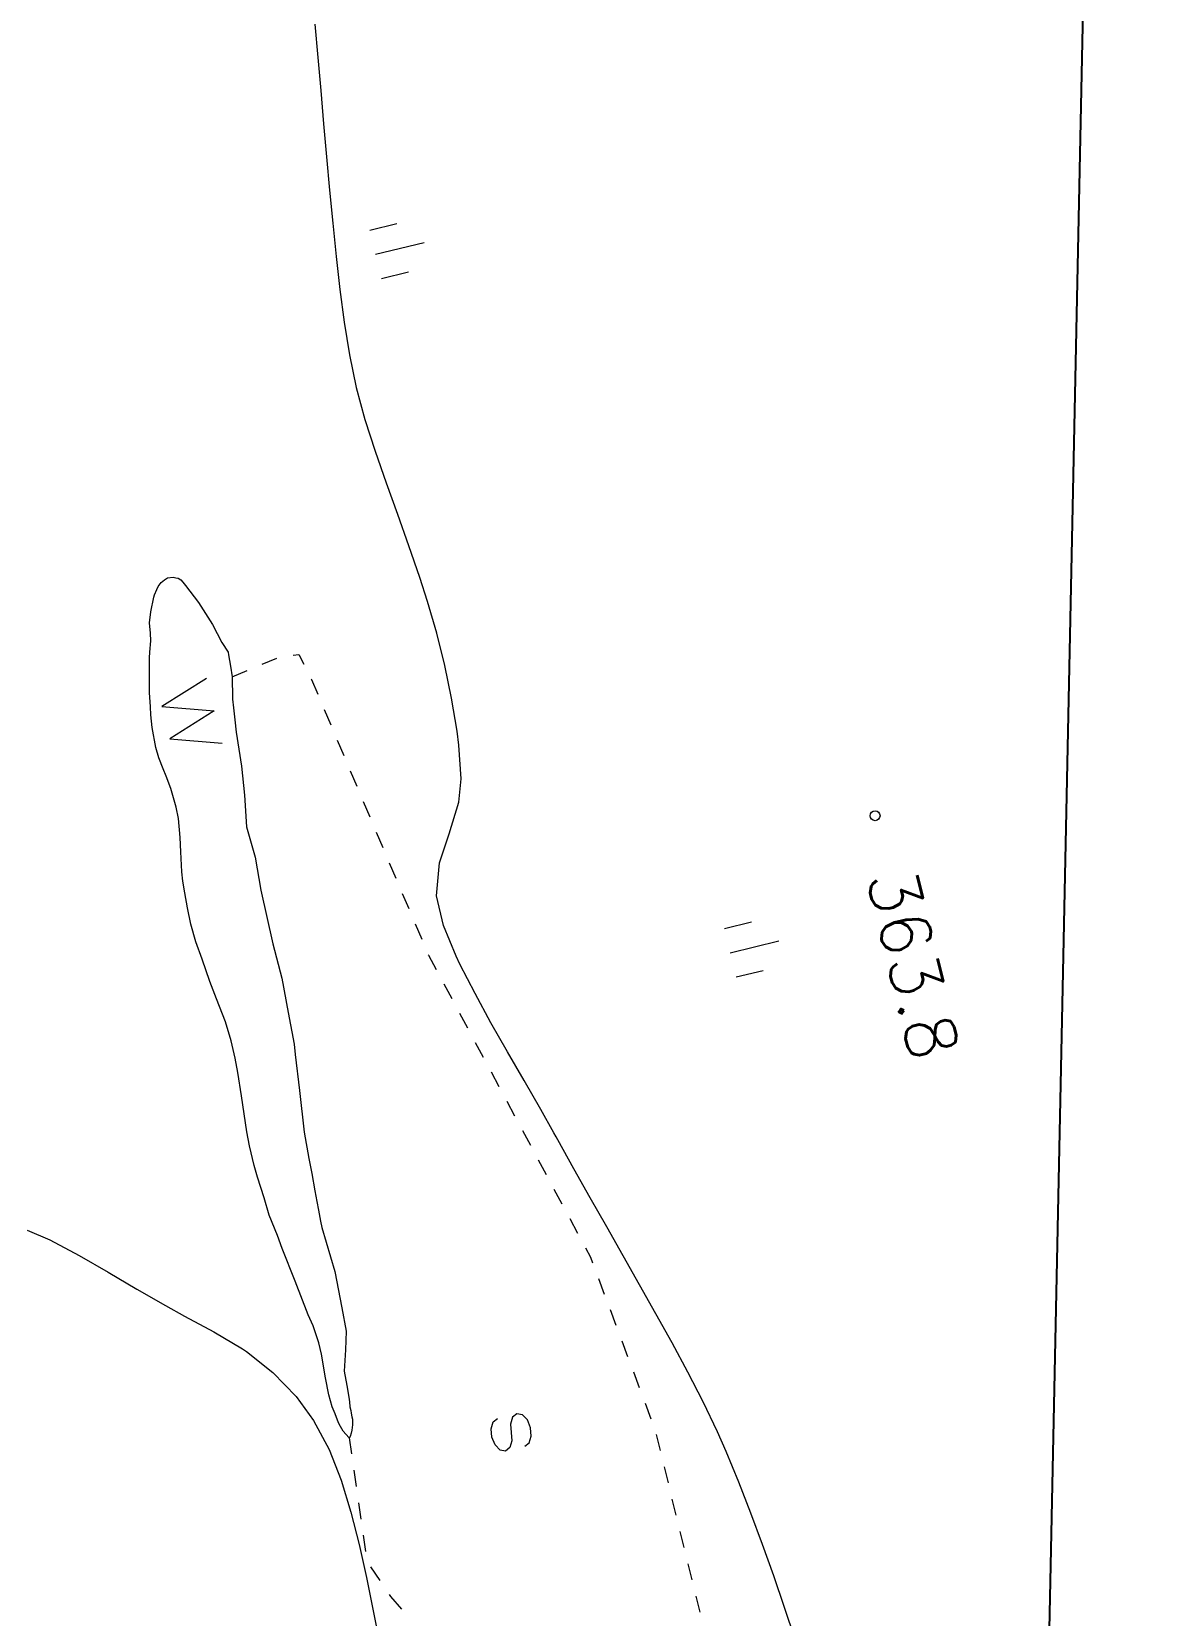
# Model space of a CAD drawing. Header units: millimetres. Extents: x 432273 to 1023813, y 170116 to 705940.
# Drawn here: x 925294 to 1009156, y 313678 to 432649 of the extents above; entities that cross this region are included whole.
import ezdxf

# ---------------------------------------------------------------- set-up
doc = ezdxf.new("R2010")
doc.units = ezdxf.units.MM
doc.header["$LTSCALE"] = 100
doc.linetypes.add('56301', pattern=[0.5, 0.25, -0.25])
doc.layers.get('Defpoints').update_dxf_attribs({"color": 153})
doc.layers.add('D-BGD', color=7, linetype='Continuous', lineweight=13)
doc.styles.add('BIGFONT', font='txt', dxfattribs={"height": 0.2, "bigfont": 'BIGFONT'})

# ---------------------------------------------------------------- blocks, each defined once
blk = doc.blocks.new('21311212131313131')
at = {"layer": 'D-BGD', "linetype": 'Continuous'}
for p, q in [((2665011.6755, -1012809.4629), (2664050.247, -1009184.5169)), ((2666825.0257, -1012329.2289), (2666286.6224, -1010299.3485)), ((2663199.6826, -1013289.3), (2662662.1565, -1011259.8998)), ((2710972.5397, -1015039.4224, 361939.9804), (2712179.9011, -1014716.5239, 361944.9804)), ((2713387.2624, -1014393.6254, 361949.9804), (2714594.6238, -1014070.7269, 361953.9804)), ((2706142.2172, -1016330.5361, 361920.9804), (2707349.5786, -1016007.6376, 361925.9804)), ((2708556.9399, -1015684.7392, 361929.9804), (2709764.3012, -1015361.8407, 361934.9804)), ((2703726.6174, -1016975.8529, 361910.9804), (2704933.9787, -1016652.9544, 361915.9804)), ((2698975.6633, -1018503.0824, 361838.9804), (2700136.3102, -1018040.6068, 361874.9804)), ((2701311.0175, -1017621.1697, 361901.9804), (2702519.256, -1017298.7514, 361905.9804)), ((2696653.8894, -1019428.9106, 361766.9804), (2697814.5362, -1018966.4351, 361802.9804)), ((2694332.5956, -1020353.8617, 361693.9805), (2695493.2425, -1019891.3862, 361729.9804)), ((2689690.405, -1022205.1213, 361549.9805), (2690851.0519, -1021742.6457, 361585.9805)), ((2692010.8216, -1021279.69, 361621.9805), (2693171.9487, -1020816.3373, 361657.9805)), ((2685235.3209, -1024451.7998, 361465.9805), (2686324.6096, -1023838.5363, 361478.9805)), ((2683057.6208, -1025678.8069, 361438.9805), (2684146.0323, -1025065.0632, 361451.9805)), ((2680879.0435, -1026905.3338, 361412.9805), (2681968.3322, -1026292.0704, 361425.9805)), ((2678700.4662, -1028131.8608, 361386.9805), (2679789.7549, -1027518.5973, 361399.9805)), ((2676521.889, -1029358.3877, 361360.9805), (2677611.1776, -1028745.1243, 361373.9805)), ((2674344.669, -1030584.5177, 361333.9805), (2675433.9577, -1029971.2542, 361347.9805)), ((2672166.0917, -1031811.0446, 361307.9805), (2673255.3804, -1031197.7812, 361320.9805)), ((2669987.5145, -1033037.5716, 361281.9805), (2671076.8031, -1032424.3081, 361294.9805)), ((2667809.8143, -1034264.5787, 361255.9805), (2668899.103, -1033651.3152, 361268.9805)), ((2663348.0267, -1036511.0075, 361255.9805), (2664489.0364, -1035999.0206, 361242.9805)), ((2613113.5919, -1040534.0053), (2612152.1634, -1036909.0592)), ((2661067.8448, -1037533.7074, 361281.9805), (2662208.3743, -1037022.5975, 361268.9805)), ((2713745.7268, -1037416.8501, 361801.9804), (2713902.0015, -1037306.3141, 361799.9804)), ((2713902.0015, -1037306.3141, 361799.9804), (2714838.6245, -1036478.3714, 361789.9804)), ((2614926.9421, -1040053.7712), (2614388.5388, -1038023.8908)), ((2658787.1828, -1038557.2843, 361306.9805), (2659926.8351, -1038045.6943, 361293.9805)), ((2711705.3644, -1038861.5459, 361824.9804), (2712725.3055, -1038139.6366, 361813.9804)), ((2611301.5991, -1041013.8423), (2610764.073, -1038984.4421)), ((2656505.6435, -1039580.3811, 361332.9805), (2657646.173, -1039069.2713, 361319.9805)), ((2706909.8769, -1039866.1993, 361133.9805), (2708128.3027, -1039666.7819, 361326.9805)), ((2709347.1255, -1039468.7218, 361520.9805), (2710566.4285, -1039269.7846, 361713.9804)), ((2654224.9814, -1040603.9581, 361357.9805), (2655365.9912, -1040091.9711, 361344.9805)), ((2702034.1054, -1040659.3166, 360359.9805), (2703252.9283, -1040461.2566, 360552.9805)), ((2704472.2313, -1040262.3194, 360746.9805), (2705691.0541, -1040064.2593, 360939.9805)), ((2649663.2603, -1042649.7547, 361408.9805), (2650803.7898, -1042138.6449, 361396.9805)), ((2651944.3194, -1041627.5351, 361383.9805), (2653084.4519, -1041115.0679, 361370.9805)), ((2647382.5982, -1043673.3317, 361434.9805), (2648523.1278, -1043162.2218, 361421.9805)), ((2644082.769, -1048414.1223, 361105.9805), (2643589.2474, -1047306.022, 361408.9805)), ((2645068.935, -1050629.8427, 360499.9805), (2644575.4134, -1049521.7424, 360802.9805))]:
    blk.add_line(p, q, dxfattribs=at)
at = {"layer": 'D-BGD', "linetype": 'Continuous', "elevation": 361999.9804}
for points in [[(2716468.0534, -1006858.395), (2714114.0032, -1007701.5719), (2711759.1209, -1008567.094), (2709412.178, -1009459.7632), (2707073.1745, -1010379.5795), (2704759.6537, -1011336.1468), (2702475.5853, -1012343.0385), (2701018.0306, -1013027.1685), (2698783.2632, -1014152.2525), (2696581.9179, -1015341.2346), (2694406.0554, -1016566.9676), (2692246.9038, -1017824.6496), (2690091.7221, -1019095.9052), (2687945.3119, -1020371.9627), (2685794.0998, -1021656.7918), (2683642.8877, -1022941.621), (2681496.4776, -1024217.6785), (2679337.3261, -1025475.3605), (2679117.6526, -1025605.9115), (2678806.934, -1025777.824), (2677086.2972, -1026796.7493), (2674943.8567, -1028086.3803), (2672805.386, -1029389.5849), (2670658.9758, -1030665.6424), (2668487.083, -1031904.949), (2666290.5396, -1033085.1594), (2665706.6855, -1033381.1566), (2663422.6171, -1034388.0483), (2661212.6246, -1034968.0762), (2658726.866, -1034781.5188), (2656523.5885, -1034099.7802), (2654136.7476, -1033420.1555), (2652365.2028, -1033282.5738), (2649850.891, -1033502.1995), (2648797.9792, -1033655.4209), (2646327.9752, -1034127.31), (2643894.5308, -1034699.0158), (2641484.9046, -1035352.1629), (2639107.8684, -1036091.5533), (2637308.0286, -1036713.708), (2634953.1463, -1037579.2301), (2632611.0053, -1038463.1276), (2630272.834, -1039360.5988), (2627926.7233, -1040230.9228), (2625564.7338, -1041046.9525), (2623175.7884, -1041745.6223), (2623135.0677, -1041757.5314), (2620711.2272, -1042311.694), (2618264.4005, -1042762.07), (2615802.5272, -1043135.8067), (2613328.7447, -1043468.8227), (2610847.0228, -1043774.6916), (2608361.3312, -1044066.9869), (2605880.4415, -1044350.5106), (2603395.5821, -1044620.4608), (2600901.9511, -1044885.609), (2598417.0917, -1045155.5592), (2595932.2323, -1045425.5093)], [(2686952.7305, -1065167.9119), (2687638.5058, -1063457.0607), (2688773.6145, -1061216.9653), (2689974.0944, -1059024.0568), (2691200.8892, -1056845.5541), (2692405.3387, -1054666.2192), (2693161.7367, -1053222.0372), (2694292.0435, -1050990.7134), (2695518.8382, -1048812.2107), (2695714.0525, -1048497.2641), (2697251.8241, -1046500.4021), (2699036.6746, -1044718.603), (2700800.9113, -1043370.1341), (2702958.3984, -1042157.1425), (2705249.574, -1041199.743), (2707614.7011, -1040419.632), (2710047.5046, -1039744.9718), (2712512.8981, -1039156.5549), (2714995.0026, -1038600.0871), (2717472.3052, -1038052.3908)]]:
    blk.add_lwpolyline(points, dxfattribs=at)
at = {"layer": 'D-BGD', "linetype": 'Continuous', "extrusion": (-0.074472, 0.111696, 0.990948), "elevation": 43792.9844}
blk.add_lwpolyline([(-1668367.2564, 2369492.0856), (-1669151.981, 2369551.6775), (-1669605.0434, 2369648.5145)], dxfattribs=at)
at = {"layer": 'D-BGD', "linetype": 'Continuous'}
for points in [[(2702406.1326, -1027461.8274), (2702149.0779, -1027142.12), (2701635.8933, -1026994.5681), (2701006.1053, -1027057.9324), (2700427.738, -1027314.7519), (2700055.0048, -1027697.8236), (2699989.8221, -1028102.1949), (2700247.754, -1028422.3825), (2700760.4584, -1028570.8116), (2701390.2464, -1028507.4473)], [(2701390.2464, -1028507.4473), (2702020.0344, -1028444.083), (2702532.7388, -1028592.512), (2702790.6707, -1028912.6996), (2702725.488, -1029317.071), (2702352.7548, -1029700.1427), (2701774.3875, -1029956.9621), (2701144.5995, -1030020.3264), (2700631.415, -1029872.7745), (2700374.3602, -1029553.0671)], [(2645242.7463, -1052571.8557), (2647412.8102, -1055875.7408), (2647658.6599, -1051930.1308), (2649828.7238, -1055234.0159), (2650075.4506, -1051288.8861)]]:
    blk.add_lwpolyline(points, dxfattribs=at)
at = {"layer": 'D-BGD', "linetype": 'Continuous', "extrusion": (0.054674, -0.118896, 0.9914), "elevation": 626978.3187}
blk.add_lwpolyline([(1989229.7933, -1989514.0895), (1989273.3938, -1989514.0895), (1990475.8581, -1989414.75)], dxfattribs=at)
at = {"layer": 'D-BGD', "linetype": 'Continuous', "extrusion": (0.076082, -0.145457, 0.986435), "elevation": 709759.4229}
blk.add_lwpolyline([(1859644.0061, -2063149.2446), (1859694.4838, -2063149.2446), (1860891.5268, -2063222.3472)], dxfattribs=at)
at = {"layer": 'D-BGD', "linetype": 'Continuous', "extrusion": (0.007109, 0.007745, 0.999945), "elevation": 372152.4261}
blk.add_lwpolyline([(2640704.3293, -1049015.6236), (2640648.1983, -1048576.7361), (2641362.2242, -1048199.202)], dxfattribs=at)
at = {"layer": 'D-BGD', "linetype": 'Continuous'}
for points in [[(2658573.2238, -1048640.0784, 360509.9805), (2661061.6034, -1048155.448, 360539.9805), (2665071.8853, -1047181.5192, 360489.9805), (2667618.9113, -1046443.9845, 360449.9805), (2670203.1379, -1045909.221, 360449.9805), (2672571.0199, -1045415.6276, 360449.9805), (2673344.5211, -1045314.6534, 360459.9805), (2676039.4502, -1044931.6955, 360489.9805), (2679155.8002, -1044528.6308, 360549.9805), (2681122.1097, -1044123.0121, 360569.9805), (2682240.5839, -1043891.6782, 360579.9805), (2683539.484, -1043622.3115, 360599.9805), (2684337.827, -1043455.1339, 360599.9805), (2685005.2364, -1043318.8818, 360579.9805), (2685817.153, -1043147.7345, 360549.9805), (2686295.3648, -1043044.7133, 360529.9805), (2689565.1181, -1042007.403, 360509.9805), (2692294.684, -1041415.399, 360489.9805), (2694031.0753, -1041054.9203, 360389.9805), (2695449.2582, -1041067.4607, 360389.9805), (2697048.5078, -1041144.9227, 360419.9805), (2698117.4897, -1040920.6961, 360419.9805), (2698987.6702, -1040747.2434, 360379.9805), (2699347.6898, -1040693.5232, 360369.9805), (2699711.6791, -1040653.3764, 360369.9805), (2699995.8915, -1040592.3576, 360369.9805), (2700198.6626, -1040555.1571, 360369.9805), (2700474.1034, -1040489.3364, 360369.9805), (2700640.9557, -1040455.2733, 360369.9805), (2700896.3566, -1040446.8843, 360369.9805), (2701062.3768, -1040435.1665, 360369.9805), (2701458.956, -1040481.263, 360359.9805), (2701685.5454, -1040525.5038, 360359.9805), (2701938.4497, -1040584.1503, 360359.9805), (2702034.1054, -1040659.3166, 360359.9805), (2701778.3219, -1040918.3046, 360369.9805), (2701556.1518, -1041115.8912, 360379.9805), (2701203.0482, -1041344.4033, 360399.9805), (2700924.2786, -1041499.6047, 360409.9805), (2700270.2514, -1041757.1866, 360419.9805), (2699747.1578, -1041983.8429, 360429.9805), (2698846.5014, -1042254.6157, 360479.9805), (2697565.1446, -1042533.5862, 360489.9805), (2695807.2403, -1042870.8876, 360499.9805), (2694962.5425, -1043081.0911, 360509.9805), (2693688.1016, -1043534.8534, 360509.9805), (2692881.4365, -1043925.4828, 360519.9805), (2690354.7086, -1044959.1391, 360529.9805), (2687939.7066, -1045996.9563, 360529.9805), (2686959.082, -1046372.1565, 360529.9805), (2685440.1258, -1047022.6731, 360549.9805), (2684153.7758, -1047435.7147, 360579.9805), (2682612.6657, -1047960.0996, 360629.9805), (2681747.928, -1048227.7349, 360669.9805), (2680266.1054, -1048602.1698, 360689.9805), (2679224.2706, -1048818.4571, 360709.9805), (2676534.7844, -1049295.5977, 360709.9805), (2674782.5143, -1049601.7822, 360669.9805), (2673713.5324, -1049826.0089, 360629.9805), (2672416.9376, -1050153.6395, 360579.9805), (2671003.6237, -1050611.1801, 360559.9805), (2669277.0945, -1051307.6689, 360559.9805), (2667990.5531, -1051846.01, 360549.9805), (2666320.8148, -1052459.5844, 360529.9805), (2665027.1662, -1052948.4332, 360539.9805), (2663700.9277, -1053351.0387, 360559.9805), (2662491.4084, -1053623.7342, 360589.9805), (2661381.7058, -1053859.87, 360599.9805), (2660497.9518, -1054037.2923, 360599.9805), (2659788.3486, -1054104.8444, 360599.9805), (2658284.5634, -1054227.8482, 360599.9805), (2657230.1786, -1054300.4605, 360599.9805), (2655787.7949, -1054457.0777, 360569.9805), (2654939.9596, -1054631.3625, 360569.9805), (2653558.5947, -1055072.1921, 360579.9805), (2652641.0359, -1055436.3154, 360579.9805), (2652085.9933, -1055679.6828, 360579.9805), (2651263.4494, -1056016.018, 360589.9805), (2650488.9246, -1056264.6369, 360599.9805), (2649005.6289, -1056558.4627, 360579.9805), (2648061.3056, -1056679.9264, 360569.9805), (2647450.6871, -1056733.2641, 360549.9805), (2646369.1551, -1056813.8158, 360529.9805), (2645531.115, -1056845.2579, 360509.9805), (2644769.7142, -1056861.6533, 360529.9805), (2643784.8616, -1056869.7266, 360519.9805), (2643337.9578, -1056853.0825, 360519.9805), (2642484.871, -1056807.8852, 360539.9805), (2641911.0034, -1056835.7402, 360539.9805), (2641142.3041, -1056927.9428, 360539.9805), (2640313.2268, -1056838.8872, 360549.9805), (2639214.5343, -1056659.2362, 360539.9805), (2639037.4372, -1056607.8881, 360539.9805), (2638618.7041, -1056435.6599, 360549.9805), (2638403.3829, -1056329.1855, 360549.9805), (2638093.2383, -1056125.1996, 360539.9805), (2637882.9104, -1055884.654, 360529.9805), (2637739.618, -1055646.6051, 360529.9805), (2637678.7905, -1055237.0932, 360529.9805), (2637713.4275, -1055028.0471, 360529.9805), (2637751.2019, -1054854.9197, 360529.9805)], [(2637751.2019, -1054854.9197, 360529.9805), (2637875.2196, -1054649.2024, 360529.9805), (2638047.0652, -1054481.0683, 360529.9805), (2638273.205, -1054297.0553, 360529.9805), (2639546.1058, -1053283.8311, 360549.9805), (2641183.8282, -1052208.1151, 360519.9805), (2642504.1743, -1051483.0731, 360519.9805), (2643229.5894, -1050990.9624, 360519.9805), (2643437.1624, -1050944.9902, 360519.9805), (2644284.9977, -1050770.7054, 360509.9805), (2645068.935, -1050629.8427, 360499.9805), (2645633.1988, -1050619.531, 360489.9805), (2646148.8025, -1050593.9814, 360489.9805), (2646748.985, -1050580.5322, 360489.9805), (2647401.1565, -1050492.9402, 360499.9805), (2648300.7894, -1050369.8121, 360509.9805), (2649222.7675, -1050247.5162, 360509.9805), (2651772.5484, -1049796.4992, 360529.9805), (2653934.9714, -1049532.4415, 360529.9805), (2656323.1515, -1049334.9697, 360549.9805), (2658573.2238, -1048640.0784, 360509.9805)]]:
    blk.add_polyline3d(points, dxfattribs=at)
blk.add_circle((2654495.7435, -1002151.6248, 363779.9803), 375, dxfattribs=at)
at = {"layer": 'Defpoints'}
blk.add_lwpolyline([(2358657.0594, -1541785.2211), (2831012.6992, -1541785.2211), (2831012.6992, -987785.2211), (2358657.0594, -987785.2211)], close=True, dxfattribs=at)
at = {"layer": 'D-BGD', "linetype": 'Continuous', "style": 'BIGFONT'}
blk.add_text('363.8', height=3749.9998, rotation=14.862356431, dxfattribs=at).set_placement((2659084.0387, -1002720.8033))

msp = doc.modelspace()

# ---------------------------------------------------------------- block references
at = {"layer": 'D-BGD', "linetype": '56301', "rotation": 268.807065034117}
msp.add_blockref('21311212131313131', (2045832.1, 3006806.9, 354000), dxfattribs=at)

doc.saveas('drawing.dxf')
